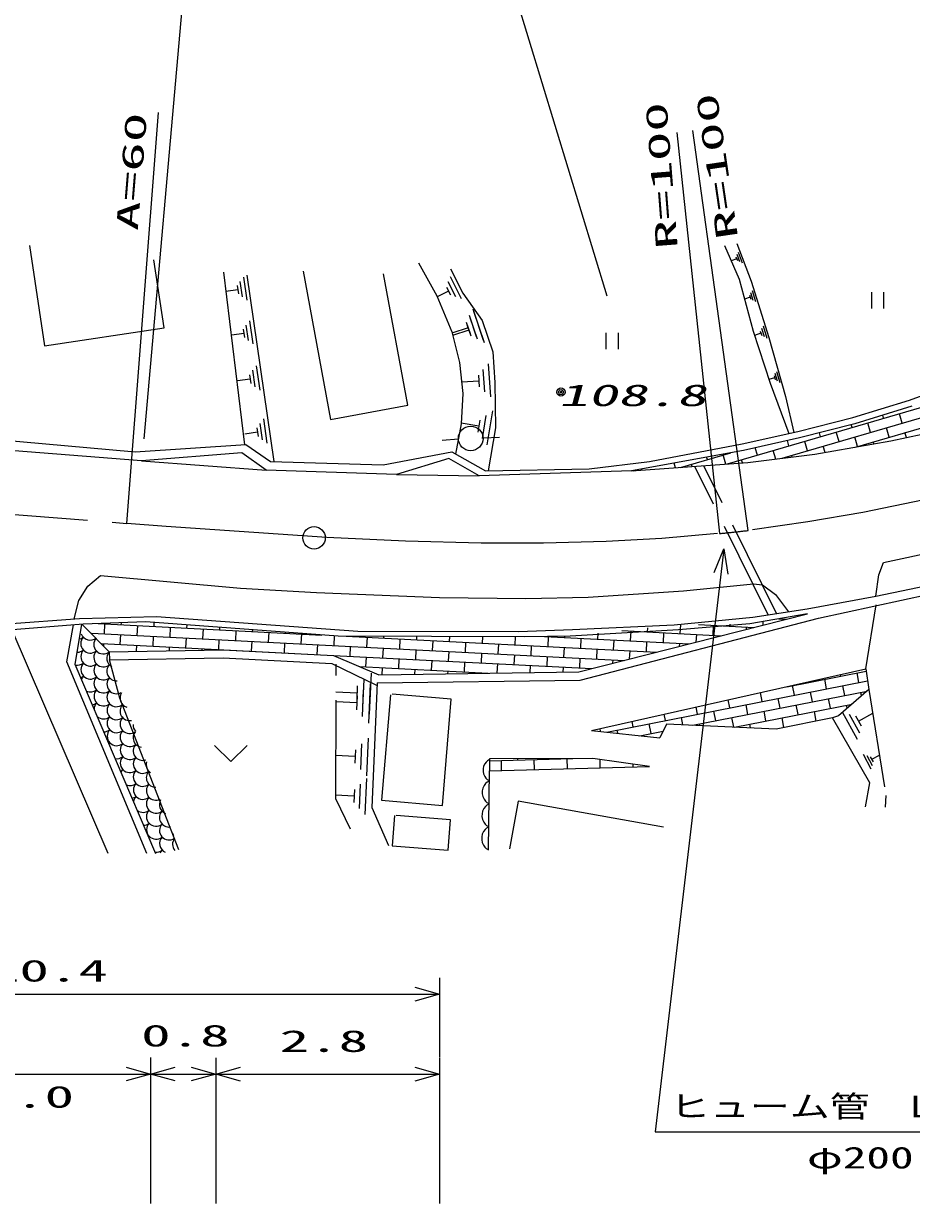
# Model space of a CAD drawing. Units: millimetres, scale not verified. Extents: x 40000 to 680000, y 20000 to 380000.
# Drawn here: x 151746 to 205756, y 242096 to 313872 of the extents above; entities that cross this region are included whole.
import ezdxf
from ezdxf.enums import TextEntityAlignment as Align

# ---------------------------------------------------------------- set-up
doc = ezdxf.new("R2010")
doc.units = ezdxf.units.MM
doc.header["$LTSCALE"] = 1000
doc.linetypes.add('CHAIN', pattern=[18.5, 12, -1.5, 3.5, -1.5])
doc.linetypes.add('DASHED', pattern=[7.5, 6, -1.5])
for name, color, linetype, lineweight in [('M-BGD', 7, 'Continuous', 25), ('M-BMK', 2, 'CHAIN', 13), ('M-BMK-SRVR', 3, 'Continuous', 25), ('M-STR-HTXT', 7, 'Continuous', 13)]:
    doc.layers.add(name, color=color, linetype=linetype, lineweight=lineweight)
doc.styles.add('ＭＳ ゴシック', font='')
doc.styles.get('ＭＳ ゴシック').set_extended_font_data('MS Gothic')

msp = doc.modelspace()

# ---------------------------------------------------------------- linework, layer by layer
at = {"layer": 'M-BGD'}
for p, q in [((152099, 300372), (153021, 294268)), ((194385, 300365), (195269, 298316)), ((195140, 300495), (196002, 298208)), ((160300, 295367), (159675, 299508)), ((175770, 299324), (176882, 297301)), ((195127, 299569), (194787, 299440)), ((195083, 299687), (195172, 299451)), ((195316, 299386), (195148, 299831)), ((195213, 299975), (195460, 299320)), ((163908, 298742), (165184, 288250)), ((168747, 298809), (170423, 289776)), ((175128, 290649), (173644, 298650)), ((177725, 298953), (178466, 297470)), ((164740, 297933), (164813, 297434)), ((165066, 297245), (164930, 298187)), ((165119, 298440), (165320, 297055)), ((165323, 298573), (166971, 287225)), ((178039, 297255), (177583, 298167)), ((177690, 298489), (178361, 297147)), ((195269, 298316), (196131, 295167)), ((196002, 298208), (197080, 294778)), ((164776, 297683), (164056, 297579)), ((176882, 297301), (177791, 295110)), ((177596, 297603), (176899, 297255)), ((177476, 297845), (177717, 297362)), ((178466, 297470), (179645, 295818)), ((195952, 297224), (195605, 297114)), ((195914, 297344), (195990, 297103)), ((196130, 297030), (195988, 297484)), ((196061, 297625), (196271, 296957)), ((203319, 297533), (203319, 296533)), ((204079, 296533), (204079, 297533)), ((179081, 296517), (179713, 294620)), ((165484, 295784), (165685, 294399)), ((179308, 294823), (178879, 296113)), ((179351, 294679), (178921, 295969)), ((179123, 296373), (179755, 294476)), ((179645, 295818), (180285, 293897)), ((153021, 294268), (160300, 295367)), ((165142, 295027), (164421, 294923)), ((165105, 295277), (165178, 294778)), ((165432, 294589), (165295, 295531)), ((177791, 295110), (178263, 293257)), ((178790, 295367), (177804, 295038)), ((178832, 295223), (177846, 294894)), ((178676, 295708), (178904, 295025)), ((178719, 295564), (178946, 294881)), ((187172, 295068), (187171, 294068)), ((187931, 294068), (187931, 295067)), ((196131, 295167), (197166, 291996)), ((196606, 295029), (196209, 294904)), ((196563, 295166), (196649, 294892)), ((196810, 294808), (196647, 295327)), ((196730, 295487), (196970, 294724)), ((194559, 287080), (220018, 294522)), ((197080, 294778), (198093, 291176)), ((180285, 293897), (180419, 292043)), ((197890, 287429), (219701, 293804)), ((165894, 293053), (166109, 291569)), ((178263, 293257), (178465, 291369)), ((180006, 293169), (180150, 291174)), ((202362, 288111), (219813, 293212)), ((205647, 290969), (211217, 293001)), ((165526, 292242), (164755, 292130)), ((165488, 292509), (165565, 291975)), ((165837, 291772), (165691, 292781)), ((179414, 292484), (179466, 291766)), ((179808, 291470), (179710, 292826)), ((197433, 292317), (197083, 292219)), ((197399, 292439), (197467, 292196)), ((197605, 292119), (197477, 292577)), ((197554, 292715), (197743, 292041)), ((179440, 292125), (178403, 292050)), ((180419, 292043), (180453, 289280)), ((197166, 291996), (198309, 288931)), ((178465, 291369), (178363, 289516)), ((198093, 291176), (198610, 288997)), ((202201, 289912), (205647, 290969)), ((170423, 289776), (175128, 290649)), ((179659, 288623), (179894, 290031)), ((180281, 290307), (179935, 288236)), ((205774, 290590), (202309, 289527)), ((204067, 289859), (204011, 290049)), ((205194, 289564), (205026, 290140)), ((165932, 289280), (166009, 288746)), ((166281, 288543), (166134, 289552)), ((166337, 289824), (166553, 288340)), ((178363, 289516), (178018, 287687)), ((179445, 289382), (178368, 289562)), ((179507, 289755), (179383, 289009)), ((180453, 289280), (180015, 286658)), ((198849, 289050), (202201, 289912)), ((202309, 289527), (198942, 288661)), ((202147, 289298), (202096, 289473)), ((203275, 289003), (203107, 289579)), ((204403, 288708), (204235, 289283)), ((204512, 288489), (209163, 289499)), ((158918, 287263), (141075, 288663)), ((144079, 289110), (158531, 287813)), ((165970, 289013), (165199, 288901)), ((178198, 288580), (177201, 288508)), ((179695, 288669), (180694, 288714)), ((195458, 288299), (198849, 289050)), ((198942, 288661), (195545, 287909)), ((200228, 288737), (200159, 288974)), ((201356, 288442), (201188, 289018)), ((202484, 288147), (202316, 288723)), ((205449, 288692), (205363, 288988)), ((158531, 287813), (165268, 288255)), ((165268, 288255), (166769, 287231)), ((195545, 287909), (188728, 286656)), ((189828, 287237), (195458, 288299)), ((196390, 287615), (196258, 288067)), ((197500, 287381), (197350, 287896)), ((198309, 288176), (198215, 288500)), ((199437, 287881), (199269, 288457)), ((199880, 287675), (204512, 288489)), ((200507, 287785), (200397, 288162)), ((203479, 288307), (203444, 288427)), ((165017, 287768), (158918, 287263)), ((158918, 287263), (166496, 286713)), ((166496, 286713), (165017, 287768)), ((166769, 287231), (173624, 287018)), ((173624, 287018), (177800, 287811)), ((177618, 287418), (174435, 286431)), ((179457, 286361), (177618, 287418)), ((177800, 287811), (179836, 286654)), ((186149, 286780), (189828, 287237)), ((188728, 286656), (195802, 287171)), ((191406, 286851), (191323, 287133)), ((191712, 286873), (194765, 287765)), ((193343, 287350), (193300, 287496)), ((194465, 287073), (194303, 287630)), ((195485, 287148), (195430, 287335)), ((195802, 287171), (199880, 287675)), ((198505, 287505), (198477, 287601)), ((174435, 286431), (166496, 286713)), ((174435, 286431), (179457, 286361)), ((188728, 286656), (179457, 286361)), ((179836, 286654), (186149, 286780)), ((188866, 286666), (189007, 286707)), ((189366, 286702), (189346, 286770)), ((192426, 286925), (192383, 287069)), ((204061, 281080), (208636, 282087)), ((203767, 280338), (204061, 281080)), ((155647, 279639), (156429, 280286)), ((156429, 280286), (164949, 279529)), ((203595, 279043), (203767, 280338)), ((155108, 278776), (155647, 279639)), ((164949, 279529), (169560, 279259)), ((169560, 279259), (177054, 278954)), ((186100, 278980), (191898, 279358)), ((191898, 279358), (196148, 279794)), ((196148, 279794), (196688, 279730)), ((196688, 279730), (197486, 279147)), ((203595, 279043), (207201, 279782)), ((154829, 277660), (155108, 278776)), ((177054, 278954), (182303, 278894)), ((182303, 278894), (186100, 278980)), ((197486, 279147), (198283, 278090)), ((199417, 278277), (203595, 279043)), ((200107, 277706), (206836, 279154)), ((202993, 274613), (203606, 278520)), ((155156, 277685), (159826, 277809)), ((159826, 277809), (172081, 276910)), ((185528, 274436), (199430, 277956)), ((199430, 277956), (195925, 277350)), ((196117, 277753), (199417, 278277)), ((150753, 277357), (155156, 277685)), ((155376, 277339), (150820, 276977)), ((154367, 275045), (154772, 277291)), ((154877, 274884), (155282, 277344)), ((155282, 277344), (156961, 275656)), ((159187, 277479), (155376, 277339)), ((156280, 277372), (169898, 276675)), ((156661, 276752), (156692, 277351)), ((157690, 277300), (157696, 277424)), ((158658, 276650), (158689, 277249)), ((170876, 276602), (159187, 277479)), ((159687, 277198), (159699, 277440)), ((160655, 276547), (160685, 277147)), ((161684, 277095), (161694, 277291)), ((163681, 276993), (163688, 277141)), ((185134, 277010), (191331, 277285)), ((185596, 273937), (200107, 277706)), ((189701, 276863), (189714, 277112)), ((191331, 277285), (196117, 277753)), ((195925, 277350), (191578, 276980)), ((191698, 276761), (191725, 277290)), ((192802, 277305), (196179, 277133)), ((193694, 276659), (193725, 277258)), ((194724, 277207), (194730, 277333)), ((195715, 277015), (195722, 277156)), ((196729, 277272), (196740, 277491)), ((197695, 277656), (198153, 277632)), ((197749, 277653), (197750, 277665)), ((151026, 276993), (156867, 263410)), ((155892, 276791), (188284, 275134)), ((157629, 276102), (157659, 276701)), ((159626, 275999), (159656, 276599)), ((161622, 275897), (161653, 276496)), ((162652, 276445), (162682, 277044)), ((163619, 275795), (163650, 276394)), ((164648, 276343), (164679, 276942)), ((165677, 276891), (165683, 276991)), ((166645, 276241), (166676, 276840)), ((167674, 276789), (167677, 276842)), ((168642, 276139), (168673, 276738)), ((169671, 276687), (169671, 276692)), ((170639, 276037), (170669, 276617)), ((182229, 276561), (170876, 276602)), ((171367, 276600), (190258, 275634)), ((171668, 276585), (171669, 276599)), ((172081, 276910), (181848, 276886)), ((172636, 275935), (172666, 276534)), ((173665, 276483), (173670, 276592)), ((174633, 275832), (174663, 276431)), ((175662, 276380), (175672, 276585)), ((177658, 276278), (177674, 276578)), ((179655, 276176), (179675, 276570)), ((181652, 276074), (181677, 276563)), ((181848, 276886), (185134, 277010)), ((185006, 276610), (182229, 276561)), ((183444, 276583), (192232, 276133)), ((183649, 275972), (183680, 276571)), ((184678, 276520), (184682, 276605)), ((191578, 276980), (185006, 276610)), ((185646, 275870), (185676, 276469)), ((186675, 276418), (186694, 276790)), ((187643, 275767), (187673, 276367)), ((188132, 276944), (194205, 276633)), ((188672, 276315), (188702, 276914)), ((190669, 276213), (190699, 276812)), ((192672, 276245), (192696, 276710)), ((156486, 276160), (170608, 275438)), ((156623, 276015), (156630, 276153)), ((156961, 275656), (163888, 275781)), ((156961, 275656), (156970, 275156)), ((158609, 275686), (158627, 276051)), ((160612, 275722), (160624, 275948)), ((162616, 275758), (162621, 275846)), ((163888, 275781), (170608, 275438)), ((165616, 275693), (165647, 276292)), ((167613, 275591), (167644, 276190)), ((169610, 275489), (169640, 276088)), ((171607, 275387), (171637, 275986)), ((173604, 275284), (173634, 275883)), ((175600, 275182), (175631, 275781)), ((176629, 275730), (176660, 276329)), ((177597, 275080), (177628, 275679)), ((178626, 275628), (178657, 276227)), ((180623, 275526), (180654, 276125)), ((182620, 275424), (182651, 276023)), ((184617, 275322), (184647, 275921)), ((186614, 275219), (186644, 275819)), ((188616, 275218), (188641, 275716)), ((189640, 275665), (189670, 276264)), ((191658, 275988), (191667, 276162)), ((159251, 263383), (154367, 275045)), ((156970, 275156), (163879, 275281)), ((157602, 272839), (156970, 275156)), ((163879, 275281), (170493, 274943)), ((170493, 274943), (173248, 273606)), ((170608, 275438), (186310, 274634)), ((170608, 275438), (173354, 274259)), ((172574, 274736), (172605, 275335)), ((174571, 274634), (174602, 275233)), ((176568, 274532), (176599, 275131)), ((178565, 274430), (178596, 275029)), ((179594, 274978), (179625, 275577)), ((180564, 274364), (180592, 274927)), ((181591, 274876), (181622, 275475)), ((183588, 274774), (183618, 275373)), ((185585, 274672), (185615, 275271)), ((187601, 274961), (187612, 275168)), ((159796, 263357), (154877, 274884)), ((172197, 274756), (180011, 274356)), ((172885, 274352), (172772, 271855)), ((173354, 274259), (185528, 274436)), ((173551, 274262), (173573, 274685)), ((175555, 274291), (175570, 274583)), ((177558, 274320), (177567, 274481)), ((179562, 274349), (179563, 274379)), ((182567, 274393), (182589, 274825)), ((184571, 274422), (184586, 274723)), ((186297, 270863), (202993, 274613)), ((198178, 273531), (203010, 274481)), ((201466, 274178), (201449, 274266)), ((202563, 273782), (202447, 274371)), ((202993, 274613), (203159, 273356)), ((172049, 273589), (172009, 272691)), ((172390, 272273), (172467, 273971)), ((172832, 273715), (172724, 271318)), ((173255, 273758), (172935, 266180)), ((173255, 273758), (185596, 273937)), ((187218, 270765), (203089, 273886)), ((198639, 273010), (198523, 273599)), ((199504, 273792), (199497, 273827)), ((200601, 273396), (200485, 273985)), ((201697, 273001), (201582, 273589)), ((161181, 263613), (157602, 272839)), ((172029, 273140), (170731, 273199)), ((172031, 272983), (171992, 272120)), ((172358, 271719), (172432, 273349)), ((174066, 273033), (173526, 266619)), ((177765, 272764), (174167, 273067)), ((177221, 266308), (177765, 272764)), ((192458, 271184), (203058, 273268)), ((196677, 272625), (196570, 273170)), ((197774, 272229), (197658, 272818)), ((199736, 272615), (199620, 273203)), ((200832, 272219), (200716, 272808)), ((203159, 273356), (201325, 271765)), ((202721, 272976), (202678, 273193)), ((172011, 272551), (170765, 272608)), ((192753, 271853), (192667, 272293)), ((193850, 271457), (193734, 272046)), ((194715, 272239), (194618, 272732)), ((194991, 271071), (202147, 272478)), ((195812, 271843), (195696, 272432)), ((196908, 271448), (196793, 272036)), ((198870, 271833), (198755, 272422)), ((201851, 272221), (201813, 272412)), ((188829, 271082), (188764, 271417)), ((190791, 271467), (190715, 271855)), ((191861, 271211), (191772, 271660)), ((194944, 271073), (194831, 271650)), ((200948, 271631), (197524, 270957)), ((198005, 271052), (197889, 271640)), ((199967, 271438), (199851, 272026)), ((201325, 271765), (200948, 271631)), ((203233, 267688), (200948, 271631)), ((202470, 270313), (201558, 271979)), ((201970, 271858), (202590, 270725)), ((202711, 271138), (202383, 271738)), ((202547, 271438), (203414, 271912)), ((186297, 270863), (190460, 270419)), ((186846, 270804), (186812, 270978)), ((187887, 270694), (187849, 270889)), ((189235, 270550), (190658, 270830)), ((189926, 270686), (189810, 271274)), ((190864, 271255), (190460, 270419)), ((197524, 270957), (190864, 271255)), ((192889, 271165), (192869, 271265)), ((195972, 271027), (195928, 271255)), ((163352, 269947), (164352, 268987)), ((164352, 268987), (165352, 269946)), ((172253, 268487), (172324, 270049)), ((172708, 270400), (172604, 268103)), ((171921, 269285), (170727, 269339)), ((171940, 269698), (171902, 268871)), ((203314, 268523), (202835, 269400)), ((203052, 269337), (203378, 268740)), ((203442, 268958), (203269, 269273)), ((203355, 269115), (203811, 269365)), ((179699, 268534), (179697, 268378)), ((179727, 268690), (179699, 268534)), ((179807, 268845), (179727, 268690)), ((179887, 268948), (179807, 268845)), ((179966, 269025), (179887, 268948)), ((180096, 269101), (179966, 269025)), ((180097, 269146), (180082, 268417)), ((180082, 268417), (189824, 268679)), ((180094, 269018), (185149, 269153)), ((186373, 269155), (180097, 269146)), ((180829, 268437), (180813, 269037)), ((181813, 269064), (181810, 269148)), ((182828, 268491), (182812, 269091)), ((183811, 269117), (183811, 269151)), ((184827, 268545), (184811, 269144)), ((189824, 268679), (186373, 269155)), ((186826, 268598), (186812, 269094)), ((188824, 268652), (188820, 268817)), ((172607, 267945), (172507, 265748)), ((179697, 268378), (179721, 268222)), ((179721, 268222), (179797, 268065)), ((179797, 268065), (179874, 267960)), ((179874, 267960), (179951, 267881)), ((180080, 267802), (179939, 267720)), ((179951, 267881), (180080, 267802)), ((180027, 263603), (180082, 268417)), ((171872, 267274), (171836, 266483)), ((172172, 266115), (172239, 267609)), ((179652, 267191), (179650, 267023)), ((179650, 267023), (179676, 266855)), ((179683, 267359), (179652, 267191)), ((179769, 267526), (179683, 267359)), ((179854, 267637), (179769, 267526)), ((179939, 267720), (179854, 267637)), ((202968, 266230), (203233, 267688)), ((171854, 266878), (170712, 266930)), ((173526, 266619), (177221, 266308)), ((179676, 266855), (179758, 266686)), ((179758, 266686), (179841, 266573)), ((179921, 266320), (179836, 266237)), ((179841, 266573), (179924, 266488)), ((180062, 266402), (179921, 266320)), ((179924, 266488), (180062, 266402)), ((181834, 266571), (181316, 263677)), ((190678, 264991), (181834, 266571)), ((172935, 266180), (173946, 263863)), ((174301, 265686), (174158, 263851)), ((177713, 265428), (174402, 265686)), ((179635, 265792), (179633, 265624)), ((179633, 265624), (179659, 265456)), ((179665, 265959), (179635, 265792)), ((179751, 266126), (179665, 265959)), ((179836, 266237), (179751, 266126)), ((177569, 263585), (177713, 265428)), ((179659, 265456), (179740, 265287)), ((179740, 265287), (179823, 265174)), ((179904, 264921), (179819, 264838)), ((179823, 265174), (179906, 265088)), ((180045, 265003), (179904, 264921)), ((179906, 265088), (180045, 265003)), ((179617, 264392), (179615, 264224)), ((179615, 264224), (179641, 264056)), ((179647, 264560), (179617, 264392)), ((179733, 264727), (179647, 264560)), ((179819, 264838), (179733, 264727)), ((174158, 263851), (177569, 263585)), ((179641, 264056), (179723, 263887)), ((179723, 263887), (179805, 263774)), ((179805, 263774), (179888, 263689)), ((179888, 263689), (180027, 263603))]:
    msp.add_line(p, q, dxfattribs=at)
at = {"layer": 'M-BGD', "linetype": 'DASHED'}
for p, q in [((197033, 277898), (192583, 286936)), ((197549, 277980), (193121, 286976)), ((170731, 266715), (170767, 274904)), ((203159, 273356), (204205, 266921)), ((171641, 264861), (170731, 266715)), ((204205, 266921), (204153, 266196))]:
    msp.add_line(p, q, dxfattribs=at)
at = {"layer": 'M-BGD'}
for centre, radius in [((184436, 291454), 250), ((184436, 291454), 150), ((184436, 291454), 50), ((178946, 288634), 750)]:
    msp.add_circle(centre, radius, dxfattribs=at)
for centre, start, end in [((155012, 276996), 288.34099, 309.35503), ((155805, 276155), 137.25478, 309.35503), ((155801, 276945), 199.7916, 309.35503), ((156594, 276104), 137.25478, 309.35503), ((155016, 276205), 271.18474, 309.35503), ((155809, 275364), 137.25478, 309.35503), ((156598, 275314), 137.25478, 309.35503), ((157387, 275263), 137.25478, 242.45425), ((155020, 275415), 257.25851, 309.35503), ((155813, 274573), 137.25478, 309.35503), ((156602, 274523), 137.25478, 309.35503), ((157391, 274472), 137.25478, 273.96107), ((155024, 274624), 289.88235, 309.35503), ((155817, 273783), 137.25478, 161.27828), ((156606, 273732), 137.25478, 309.35503), ((157395, 273682), 137.25478, 300.66445), ((155817, 273783), 244.93403, 309.35503), ((156609, 272942), 137.25478, 309.35503), ((157398, 272891), 137.25478, 309.35503), ((158187, 272840), 147.17675, 252.90069), ((155820, 272992), 280.64626, 309.35503), ((156613, 272151), 137.25478, 177.88518), ((157402, 272100), 137.25478, 309.35503), ((158191, 272050), 137.25478, 281.85171), ((156613, 272151), 228.32711, 309.35503), ((157406, 271310), 137.25478, 309.35503), ((158195, 271259), 137.25478, 308.63683), ((156617, 271360), 271.0648, 309.35503), ((157410, 270519), 137.25478, 309.35503), ((158199, 270469), 137.25478, 309.35503), ((158984, 271209), 178.55706, 221.52039), ((158988, 270418), 138.02123, 262.0562), ((158203, 269678), 137.25478, 309.35503), ((158992, 269627), 137.25478, 289.58784), ((157414, 269729), 260.77611, 309.35503), ((158207, 268887), 137.25478, 309.35503), ((158996, 268837), 137.25478, 309.35503), ((157418, 268938), 292.79677, 309.35503), ((158211, 268097), 137.25478, 157.07879), ((159785, 268786), 162.7885, 237.28895), ((159000, 268046), 137.25478, 309.35503), ((159789, 267996), 137.25478, 270.48644), ((158211, 268097), 249.13351, 309.35503), ((159004, 267256), 137.25478, 309.35503), ((159793, 267205), 137.25478, 297.31568), ((158215, 267306), 283.61361, 309.35503), ((159007, 266465), 137.25478, 171.73736), ((159796, 266414), 137.25478, 309.35503), ((160585, 266364), 151.45037, 248.62708), ((159007, 266465), 234.47494, 309.35503), ((159800, 265624), 137.25478, 309.35503), ((160589, 265573), 137.25478, 278.49407), ((159011, 265674), 274.17457, 309.35503), ((159804, 264833), 137.25478, 309.35503), ((160593, 264783), 137.25478, 305.18006), ((160597, 263992), 137.25478, 246.20702), ((161386, 263941), 141.83694, 220.0386), ((161382, 264732), 191.25121, 208.82622), ((159808, 264043), 264.16189, 309.35503), ((160601, 263201), 137.25478, 159.34914)]:
    msp.add_arc(centre, 579, start, end, dxfattribs=at)
at = {"layer": 'M-BMK'}
msp.add_line((69915, 290537), (158028, 283461), dxfattribs=at)
for points in [[(196095, 283101), (199460, 283578), (202809, 284158), (206532, 284915), (210233, 285771), (214686, 286919), (219305, 288220), (228676, 291076), (230966, 291794)], [(193961, 282849), (190575, 282555), (187181, 282366), (183384, 282264), (179585, 282265), (174988, 282380), (170194, 282606), (160420, 283277), (158028, 283461)]]:
    msp.add_lwpolyline(points, dxfattribs=at)
msp.add_arc((184272, 382337), 99972, 275.63001, 276.64022, dxfattribs=at)
at = {"layer": 'M-BMK-SRVR'}
msp.add_circle((169415, 282587), 681, dxfattribs=at)
at = {"layer": 'M-STR-HTXT'}
for p, q in [((161686, 318363), (159052, 288606)), ((187238, 297295), (180921, 318053)), ((158028, 283461), (159960, 308459)), ((191492, 307249), (194080, 282847)), ((195832, 283035), (192451, 307361)), ((194351, 281915), (190172, 246446)), ((193759, 280474), (194351, 281915)), ((194351, 281915), (194593, 280376)), ((177049, 255821), (177048, 250985)), ((125587, 254832), (177048, 254821)), ((175549, 255241), (177048, 254821)), ((177048, 254821), (175549, 254402)), ((159476, 250963), (159475, 242100)), ((163444, 250962), (163442, 242099)), ((177048, 250960), (177046, 242096)), ((144457, 249966), (159476, 249963)), ((157977, 250384), (159476, 249963)), ((159476, 249963), (157977, 249544)), ((159476, 249963), (160976, 250383)), ((160976, 249543), (159476, 249963)), ((159476, 249963), (163443, 249963)), ((161944, 250383), (163443, 249963)), ((163443, 249963), (161944, 249543)), ((163443, 249963), (164943, 250382)), ((164943, 249542), (163443, 249963)), ((163443, 249963), (177048, 249960)), ((175548, 250380), (177048, 249960)), ((177048, 249960), (175548, 249540)), ((190172, 246446), (212486, 246441))]:
    msp.add_line(p, q, dxfattribs=at)

# ---------------------------------------------------------------- texts
at = {"layer": 'M-BGD', "style": 'ＭＳ ゴシック', "oblique": 15, "width": 2}
msp.add_text('108.8', height=1319, rotation=359.988, dxfattribs=at).set_placement((184301, 290207), align=Align.BOTTOM_LEFT)
at = {"layer": 'M-STR-HTXT', "style": 'ＭＳ ゴシック'}
for s, rotation, width, p in [('R=100', 98.388, 2, (195609, 300897)), ('R=100', 94.388, 2, (191941, 300221)), ('A=60', 85.388, 2, (159081, 301212)), ('10.4', 359.988, 2, (149700, 255198)), ('0.8', 359.988, 2, (158898, 251248)), ('2.8', 359.988, 2, (167323, 250918)), ('3.0', 359.988, 2, (149433, 247526)), ('ヒューム管\u3000L=10.5', 359.988, 1.35, (191072, 246946)), ('φ200', 359.988, 1.6, (199401, 243827))]:
    msp.add_text(s, height=1319, rotation=rotation, dxfattribs=dict(at, width=width)).set_placement(p, align=Align.BOTTOM_LEFT)

doc.saveas('drawing.dxf')
